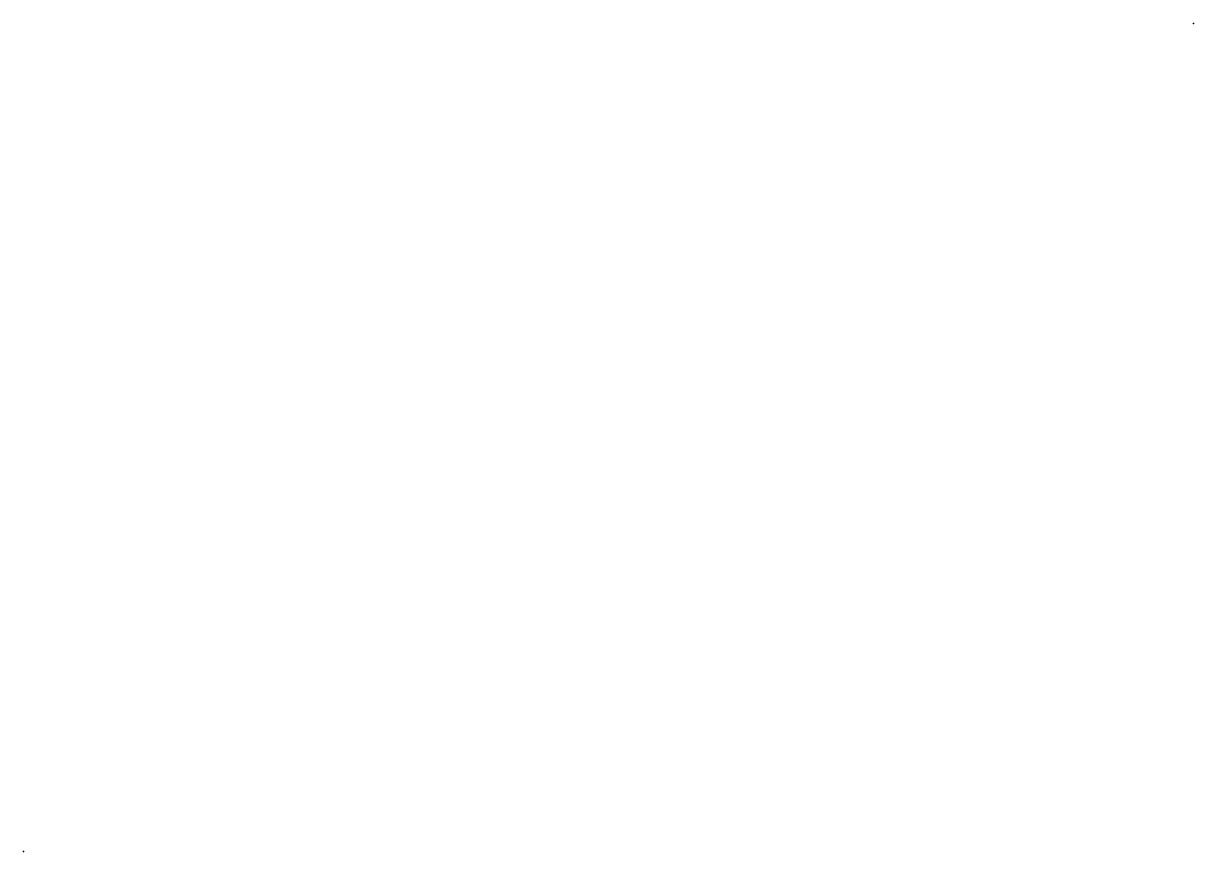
# Paper-space layout 'Layout1' of a CAD drawing. Extents: x 0 to 1189, y 0 to 841.
import ezdxf

# ---------------------------------------------------------------- set-up
doc = ezdxf.new("R2010")
doc.units = 0
doc.header["$LTSCALE"] = 1000
doc.header["$MEASUREMENT"] = 0
doc.layers.get('0').update_dxf_attribs({"linetype": 'CONTINUOUS'})

psp = doc.layouts.get("Layout1")

# ---------------------------------------------------------------- linework, layer by layer
for p in [(1189, 841), (0, 0)]:
    psp.add_point(p)

doc.saveas('drawing.dxf')
